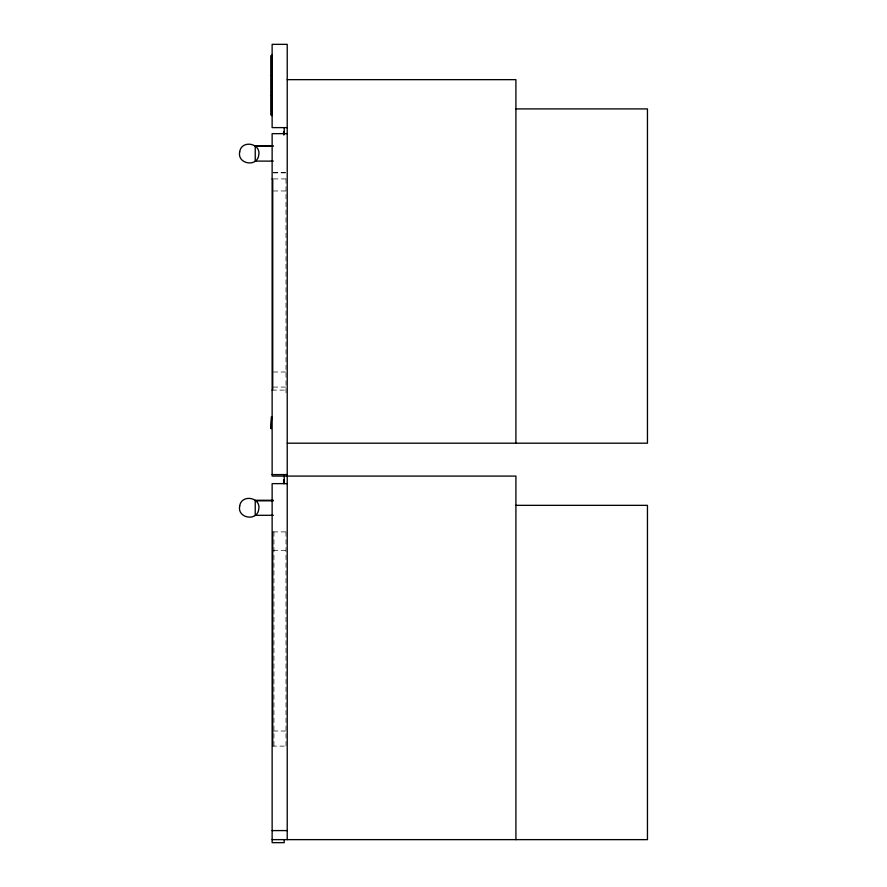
<?xml version="1.0" encoding="UTF-8"?>
<svg xmlns="http://www.w3.org/2000/svg" width="887" height="887" viewBox="0 0 887 887"><rect width="100%" height="100%" fill="white"/><g stroke="black" fill="none" stroke-linecap="round" stroke-linejoin="round"><path stroke-width="0.67" stroke-dasharray="4.43 3.33" d="M283.596 135.467L284.206 135.467M273.34 172.577L287.222 172.577M273.34 172.876L287.222 172.876M273.506 178.908L285.847 178.908M273.34 190.971L287.222 190.971M273.34 371.997L287.222 371.997M273.34 387.087L287.222 387.087M272.132 390.103L287.222 390.103M273.34 531.901L285.958 531.901M273.34 550.306L287.222 550.306M273.34 731.021L287.222 731.021M272.132 746.111L287.222 746.111M286.013 178.908L286.013 393.118M286.013 531.901L286.013 746.111M273.939 531.901L273.939 746.111"/><path stroke-width="1.33" d="M272.132 55.216L271.533 55.216L271.533 115.554L272.132 115.554M271.533 55.814L270.923 55.814L270.923 75.129L271.533 75.129M271.533 75.728L270.923 75.728L270.923 95.031L271.533 95.031M287.222 79.653L515.912 79.653L515.912 443.201M271.533 95.641L270.923 95.641L270.923 114.944L271.533 114.944M515.912 108.913L647.455 108.913L647.455 443.201L287.222 443.201M287.222 127.617L272.132 127.617L272.132 44.35L287.222 44.35L287.222 839.634M284.206 131.841L283.596 131.841L283.596 134.259M287.222 133.649L272.132 133.649L272.132 476.086L515.912 476.086L515.912 839.634M255.234 146.022L273.34 146.022L255.234 146.089L255.234 161.112L273.34 161.112M272.132 178.908L272.741 178.908L272.741 390.103L272.132 390.103M272.132 474.578L287.222 474.578M284.206 480.011L283.596 480.011L283.596 483.626M287.222 483.626L272.132 483.626L272.132 842.65L284.206 842.65L284.206 839.634M255.234 500.279L273.34 500.279M273.34 500.822L255.234 500.822L255.234 515.303L273.34 515.303M515.912 505.346L647.455 505.346L647.455 839.634L272.132 839.634M272.132 830.587L287.222 830.587M284.206 127.617L284.206 134.259M284.206 476.086L284.206 483.626M272.741 531.901L272.741 746.111M239.701 151.888C237.006 164.04 257.086 167.576 258.716 155.247C261.399 143.095 241.319 139.558 239.701 151.888M239.701 506.089C237.006 518.23 257.086 521.778 258.716 509.437C261.399 497.285 241.319 493.749 239.701 506.089M271.533 416.713L271.045 428.609L271.533 416.713"/></g></svg>
